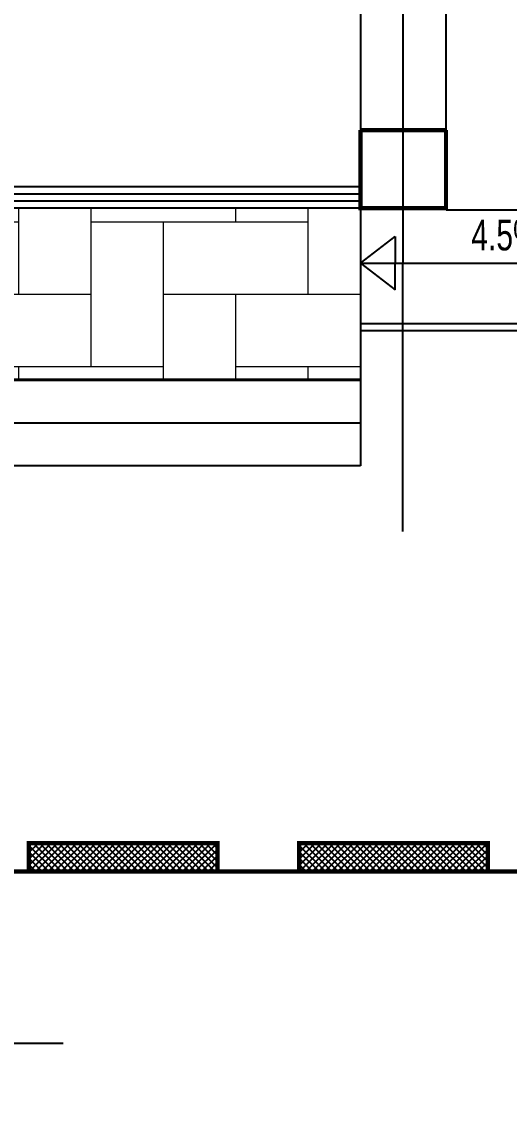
# Model space of a CAD drawing. Extents: x 285329 to 658348, y -83126 to -16980.
# Drawn here: x 337446 to 337788, y -43106 to -42337 of the extents above; entities that cross this region are included whole.
import ezdxf

# ---------------------------------------------------------------- set-up
doc = ezdxf.new("R2010")
doc.units = 0
doc.layers.add('A-text function', color=30, linetype='CONTINUOUS', lineweight=20)
doc.layers.add('VIS', color=8, linetype='CONTINUOUS', lineweight=18)
for name, color, linetype in [('AXIS', 1, 'CONTINUOUS'), ('FURNITURE', 4, 'CONTINUOUS'), ('TEXT', 3, 'CONTINUOUS'), ('WALL', 7, 'CONTINUOUS'), ('WALL1', 2, 'CONTINUOUS')]:
    doc.layers.add(name, color=color, linetype=linetype)
doc.styles.get("Standard").update_dxf_attribs({"font": 'sanss___.ttf', "height": 15})

# ---------------------------------------------------------------- blocks, each defined once
blk = doc.blocks.new('site77')
at = {"layer": 'WALL', "linetype": 'Continuous', "const_width": 3}
blk.add_lwpolyline([(159633.4182129309, -32835.69352747884), (157318.4182129309, -32835.69352747884), (157318.4182129309, -36546.69352747884), (159235.4182129309, -36546.69352747884)], dxfattribs=at)
blk = doc.blocks.new('sec')
at = {"layer": 'WALL'}
for p, q in [((0, 105.8532076054325), (0, 319.4481774866144)), ((0, 105.8532076054325), (-115.7147705813695, 0)), ((-115.7147705813695, 0), (153.667668904105, 0)), ((0, -105.8532076054325), (0, -153.7743780556848))]:
    blk.add_line(p, q, dxfattribs=at)
at = {"layer": 'WALL', "const_width": 6}
for points in [[(0, 105.8532076054325), (-115.7147705813695, 0), (-201.5248270763404, 0)], [(0, -105.8532076054325), (-115.7147705813695, 0)]]:
    blk.add_lwpolyline(points, dxfattribs=at)
at = {"layer": 'WALL'}
blk.add_circle((0, 0), 57.93203715517805, dxfattribs=at)
blk = doc.blocks.new('cbcb')
at = {"layer": 'AXIS'}
blk.add_line((328671.2707710166, -10741.78054305777), (328670.7428261613, -14326.06264830458), dxfattribs=at)

msp = doc.modelspace()

# ---------------------------------------------------------------- hatches: boundary and pattern name
at = {"layer": 'A-text function'}
h = msp.add_hatch(dxfattribs=at)
h.set_pattern_fill('AR-HBONE', color=256, scale=0.5, angle=45, style=0)
h.set_pattern_definition([(90, (-782.7055731008877, -13369.21287675843), (-50.79999999999999, 50.80000000000001), [152.4, -50.8]), (180, (-782.7055731008877, -13318.41291138443), (-50.79999999999999, 50.80000000000001), [152.4, -50.8])])
h.paths.add_polyline_path([(337103.4495936345, -42588.07618949697), (337683.7685169121, -42588.07618949697), (337683.7685169121, -42467.82197014549), (337103.4495936345, -42467.82197014549)])
at = {"layer": 'AXIS'}
h = msp.add_hatch(dxfattribs=at)
h.set_pattern_fill('ANSI37', color=256, style=0)
h.set_pattern_definition([(45, (39937.42173832312, -19165.41294348566), (-2.245064030267287, 2.245064030267287), []), (135, (39937.42173832312, -19165.41294348566), (-2.245064030267287, -2.245064030267287), [])])
h.paths.add_polyline_path([(337583.2622434459, -42914.08132151569), (337450.7482957306, -42914.08132151569), (337450.7482957306, -42934.0813215157), (337583.2622434459, -42934.0813215157)])
h = msp.add_hatch(dxfattribs=at)
h.set_pattern_fill('ANSI37', color=256, style=0)
h.set_pattern_definition([(45, (40127.29055655508, -19165.41294348566), (-2.245064030267287, 2.245064030267287), []), (135, (40127.29055655508, -19165.41294348566), (-2.245064030267287, -2.245064030267287), [])])
h.paths.add_polyline_path([(337773.1310616779, -42914.08132151569), (337640.6171139628, -42914.08132151569), (337640.6171139628, -42934.0813215157), (337773.1310616779, -42934.0813215157)])

# ---------------------------------------------------------------- linework, layer by layer
at = {"layer": 'FURNITURE', "ltscale": 3}
for p, q in [((337683.7685169121, -42273.57508031371), (337683.7685169121, -42412.84117555208)), ((337743.7685169122, -42412.84117555208), (337743.7685169122, -42273.57508031267)), ((337743.76851691, -42468.8219701473), (337972.314887867, -42468.8219701473)), ((337683.7685169121, -42506.47261172458), (337972.314887867, -42506.47261172458)), ((337683.7685169121, -42548.82197014545), (337972.314887867, -42548.82197014547)), ((337683.7685169121, -42553.67213030102), (337972.314887867, -42553.67213030103))]:
    msp.add_line(p, q, dxfattribs=at)
at = {"layer": 'FURNITURE'}
for p, q in [((337683.7685169121, -42412.84117555208), (337683.7685169121, -42648.81009425868)), ((337683.7685169121, -42588.07618949703), (337103.4495936345, -42588.07618949697)), ((337683.7685169121, -42588.81009425867), (337103.4495936345, -42588.8100942586)), ((337683.7685169121, -42618.81009425868), (337103.4495936345, -42618.8100942586)), ((337683.7685169121, -42648.81009425868), (337103.4495936345, -42648.81009425862))]:
    msp.add_line(p, q, dxfattribs=at)
for points in [[(337683.7685169114, -42452.82197014472), (337103.4495936328, -42452.82197014472)], [(337683.7685169114, -42467.82197014472), (337103.4495936328, -42467.82197014472)]]:
    msp.add_lwpolyline(points, dxfattribs=at)
at = {"layer": 'VIS', "linetype": 'Continuous', "lineweight": 5}
msp.add_line((337103.4495936345, -42467.82197014409), (337683.7685169121, -42467.82197014549), dxfattribs=at)
at = {"layer": 'WALL', "linetype": 'Continuous'}
for p, q in [((337683.7685169121, -42412.84117555208), (337743.7685169122, -42412.84117555208)), ((337683.7685169121, -42506.47261172458), (337708.1725733606, -42487.78133969651)), ((337708.1725733606, -42487.78133969651), (337708.1725733606, -42506.47261172458)), ((337683.7685169121, -42506.47261172458), (337708.1725733606, -42525.16388375267)), ((337708.1725733606, -42525.16388375267), (337708.1725733606, -42506.47261172458))]:
    msp.add_line(p, q, dxfattribs=at)
at = {"layer": 'WALL', "linetype": 'Continuous', "const_width": 3}
for points in [[(337743.7685169122, -42412.84117555208), (337743.7685169122, -42467.82197014549), (337683.7685169121, -42467.82197014549), (337683.7685169121, -42412.84117555208)], [(337683.7685169121, -42412.84117555208), (337683.7685169121, -42467.82197014545), (337743.7685169122, -42467.82197014545)], [(337743.7685169122, -42412.84117555208), (337683.7685169121, -42412.84117555208)], [(337743.7685169122, -42467.82197014545), (337743.7685169122, -42412.84117555208)], [(337583.2622434459, -42934.0813215157), (337583.2622434459, -42914.08132151569), (337450.7482957306, -42914.08132151569), (337450.7482957306, -42934.0813215157), (337583.2622434459, -42934.0813215157)], [(337773.1310616779, -42934.0813215157), (337773.1310616779, -42914.08132151569), (337640.6171139628, -42914.08132151569), (337640.6171139628, -42934.0813215157), (337773.1310616779, -42934.0813215157)]]:
    msp.add_lwpolyline(points, dxfattribs=at)
at = {"layer": 'WALL', "linetype": 'Continuous'}
for points in [[(337743.7685169122, -42412.84117555208), (337743.7685169122, -42467.82197014549), (337683.7685169121, -42467.82197014549), (337683.7685169121, -42412.84117555208)], [(337683.7685169121, -42412.84117555208), (337683.7685169121, -42467.82197014549), (337743.7685169122, -42467.82197014549), (337743.7685169122, -42412.84117555208)]]:
    msp.add_lwpolyline(points, dxfattribs=at)
msp.add_lwpolyline([(337683.7685169121, -42412.84117555208), (337743.7685169122, -42412.84117555208), (337743.7685169122, -42467.82197014545), (337683.7685169121, -42467.82197014545)], close=True, dxfattribs=at)
at = {"layer": 'WALL', "linetype": 'Continuous', "ltscale": 3}
for points in [[(337683.7685169114, -42457.8219701447), (337103.4495936328, -42457.8219701447)], [(337683.7685169114, -42462.82197014472), (337103.4495936328, -42462.82197014472)]]:
    msp.add_lwpolyline(points, dxfattribs=at)

# ---------------------------------------------------------------- block references
at = {"layer": 'VIS', "linetype": 'Continuous', "lineweight": 5}
msp.add_blockref('cbcb', (9042.548919448687, -28369.0418625382), dxfattribs=at)
at = {"layer": 'WALL', "linetype": 'Continuous'}
msp.add_blockref('site77', (178867.4504852108, -6387.387794036869), dxfattribs=at)
at = {"layer": 'WALL1', "xscale": 0.7000000000116418, "yscale": 0.7000000000116418, "zscale": 0.7000000000116418}
msp.add_blockref('sec', (337367.2783833538, -43054.62656482804), dxfattribs=at)

# ---------------------------------------------------------------- texts
at = {"layer": 'TEXT', "width": 0.7}
msp.add_text('4.5%%% RAMP', height=21.59999999999673, rotation=0.1269454544935773, dxfattribs=at).set_placement((337761.527606485, -42497.48454667846))

doc.saveas('drawing.dxf')
